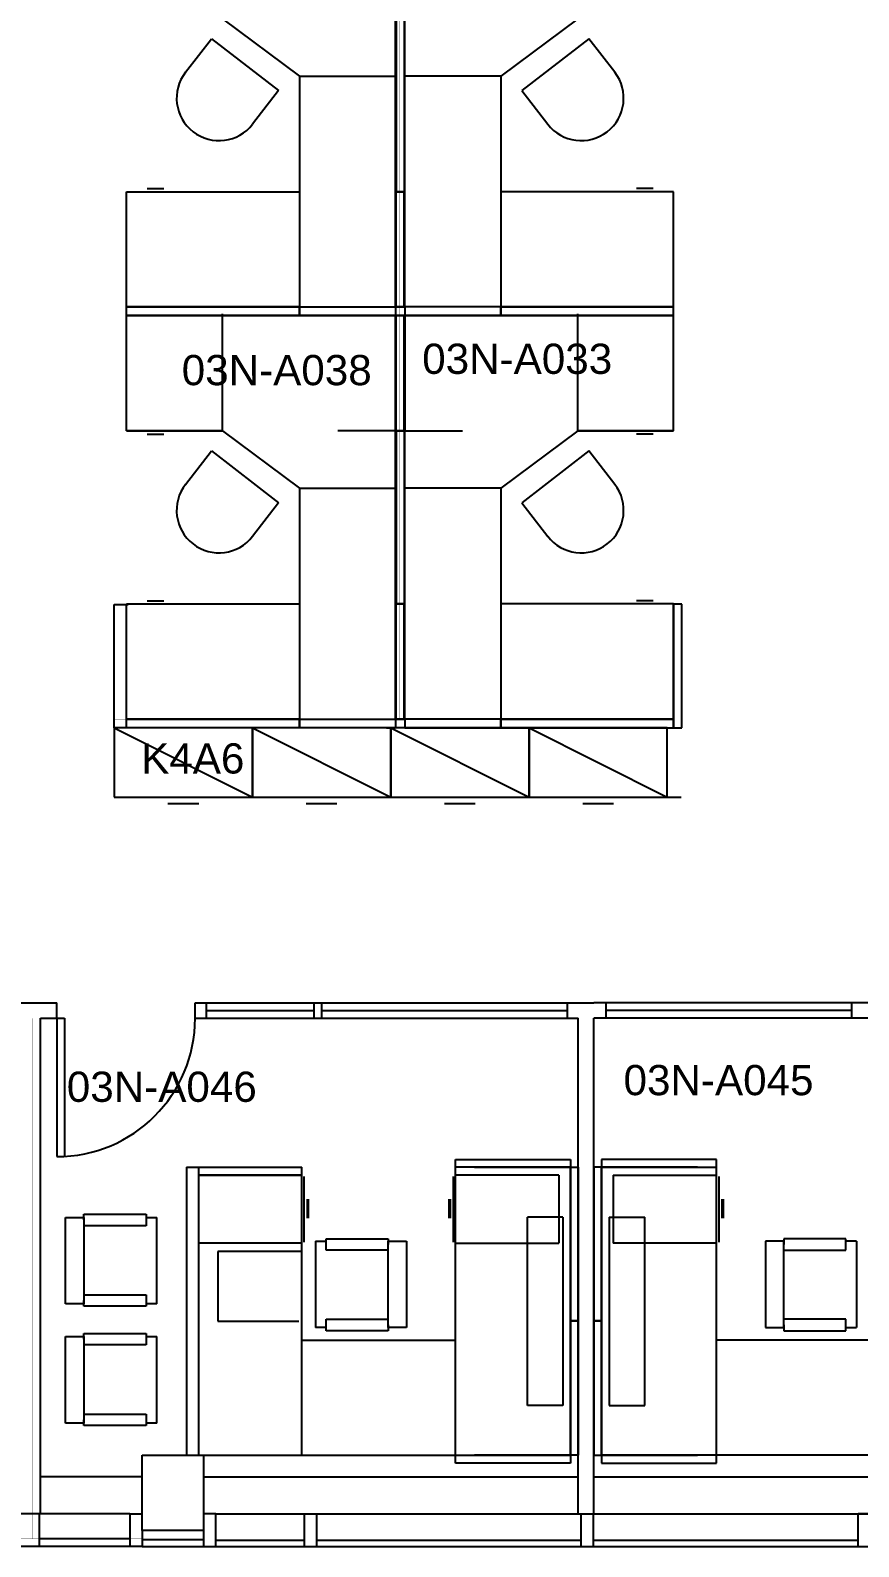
# Model space of a CAD drawing. Extents: x 0 to 6337, y 3987 to 5634.
# Drawn here: x 3725.6 to 3941.2, y 4015.9 to 4410.5 of the extents above; entities that cross this region are included whole.
import ezdxf

# ---------------------------------------------------------------- set-up
doc = ezdxf.new("R2010")
doc.units = 0
doc.header["$MEASUREMENT"] = 0
for name, color, linetype in [('01A_BASE_PLAN', 7, 'CONTINUOUS'), ('01B_PANELS', 7, 'CONTINUOUS'), ('04A_FURNITURE', 7, 'CONTINUOUS'), ('NA-FLOOR', 7, 'CONTINUOUS'), ('REGION', 7, 'CONTINUOUS'), ('REGION_NUM', 7, 'CONTINUOUS')]:
    doc.layers.add(name, color=color, linetype=linetype)
doc.styles.add('ARIAL', font='ARIAL', dxfattribs={"height": 0.2})

msp = doc.modelspace()

# ---------------------------------------------------------------- linework, layer by layer
at = {"layer": '01A_BASE_PLAN', "color": 250, "linetype": 'Continuous'}
for p, q in [((3720.23, 4157.4), (3732.48, 4157.4)), ((3720.23, 4157.4), (3732.48, 4157.4)), ((3732.48, 4153.4), (3732.48, 4157.4)), ((3732.48, 4153.4), (3732.48, 4157.4)), ((3768.48, 4157.4), (3865.36, 4157.4)), ((3768.48, 4153.4), (3768.48, 4157.4)), ((3768.48, 4157.4), (3865.36, 4157.4)), ((3768.48, 4153.4), (3768.48, 4157.4)), ((3771.36, 4157.43), (3771.36, 4153.43)), ((3771.36, 4157.43), (3771.36, 4153.43)), ((3771.36, 4155.43), (3799.36, 4155.43)), ((3771.36, 4155.43), (3799.36, 4155.43)), ((3799.36, 4157.43), (3799.36, 4153.43)), ((3799.36, 4157.43), (3799.36, 4153.43)), ((3801.36, 4157.43), (3801.36, 4153.43)), ((3801.36, 4157.43), (3801.36, 4153.43)), ((3801.36, 4155.43), (3865.36, 4155.43)), ((3801.36, 4155.43), (3865.36, 4155.43)), ((3865.36, 4157.43), (3865.36, 4153.43)), ((3865.36, 4157.43), (3865.36, 4153.43)), ((3865.36, 4157.4), (3872.23, 4157.4)), ((3865.36, 4157.4), (3872.23, 4157.4)), ((3875.36, 4157.4), (3872.23, 4157.4)), ((3875.36, 4157.4), (3872.23, 4157.4)), ((3875.36, 4157.43), (3875.36, 4153.43)), ((3875.36, 4157.43), (3875.36, 4153.43)), ((3972.23, 4157.4), (3875.36, 4157.4)), ((3972.23, 4157.4), (3875.36, 4157.4)), ((3939.36, 4155.43), (3875.36, 4155.43)), ((3939.36, 4155.43), (3875.36, 4155.43)), ((3939.36, 4157.43), (3939.36, 4153.43)), ((3939.36, 4157.43), (3939.36, 4153.43)), ((3728.23, 4024.47), (3728.23, 4153.4)), ((3728.23, 4153.4), (3732.48, 4153.4)), ((3728.23, 4024.47), (3728.23, 4153.4)), ((3728.23, 4153.4), (3732.48, 4153.4)), ((3732.48, 4153.4), (3732.48, 4117.4)), ((3732.48, 4153.4), (3734.48, 4153.4)), ((3734.48, 4153.4), (3734.48, 4117.4)), ((3768.48, 4153.4), (3865.36, 4153.4)), ((3768.48, 4153.4), (3865.36, 4153.4)), ((3865.36, 4153.4), (3868.23, 4153.4)), ((3865.36, 4153.4), (3868.23, 4153.4)), ((3868.23, 4024.47), (3868.23, 4153.4)), ((3868.23, 4024.47), (3868.23, 4153.4)), ((3872.23, 4024.47), (3872.23, 4153.4)), ((3875.36, 4153.4), (3872.23, 4153.4)), ((3872.23, 4024.47), (3872.23, 4153.4)), ((3875.36, 4153.4), (3872.23, 4153.4)), ((3972.23, 4153.4), (3875.36, 4153.4)), ((3972.23, 4153.4), (3875.36, 4153.4)), ((3754.67, 4020.1), (3754.67, 4039.69)), ((3754.67, 4020.1), (3754.67, 4039.69)), ((3754.67, 4020.1), (3754.67, 4039.69)), ((3754.67, 4020.1), (3754.67, 4039.69)), ((3754.67, 4039.69), (3770.63, 4039.69)), ((3762.65, 4039.69), (3770.63, 4039.69)), ((3770.63, 4039.69), (3770.63, 4020.08)), ((3754.67, 4034.08), (3728.23, 4034.08)), ((3770.63, 4034.07), (3868.23, 4034.07)), ((3872.23, 4034.07), (3970.54, 4034.07)), ((3751.5, 4024.47), (3698.6, 4024.47)), ((3727.87, 4024.38), (3727.87, 4016.05)), ((3751.5, 4024.47), (3754.63, 4024.47)), ((3751.5, 4024.47), (3754.63, 4024.47)), ((3751.5, 4024.47), (3754.63, 4024.47)), ((3751.5, 4024.47), (3754.63, 4024.47)), ((3751.52, 4024.38), (3751.52, 4016.05)), ((3751.52, 4024.38), (3751.52, 4016.05)), ((3751.52, 4024.38), (3751.52, 4016.05)), ((3751.52, 4024.38), (3751.52, 4016.05)), ((3773.85, 4024.47), (3770.72, 4024.47)), ((3773.85, 4024.47), (3967.11, 4024.47)), ((3773.85, 4015.98), (3773.85, 4024.47)), ((3941.07, 4016.03), (3941.07, 4024.52)), ((3941.07, 4024.52), (3944.3, 4024.52)), ((3796.96, 4015.92), (3796.96, 4024.38)), ((3800.05, 4024.38), (3800.05, 4015.92)), ((3868.96, 4015.92), (3868.96, 4024.38)), ((3872.06, 4024.38), (3872.06, 4015.92)), ((3751.52, 4017.96), (3727.87, 4017.96)), ((3754.67, 4020.1), (3754.67, 4015.98)), ((3754.67, 4020.1), (3754.67, 4015.98)), ((3754.67, 4020.1), (3754.67, 4015.98)), ((3770.63, 4020.1), (3754.67, 4020.1)), ((3754.67, 4020.1), (3754.67, 4015.98)), ((3754.67, 4017.76), (3770.63, 4017.76)), ((3770.63, 4020.08), (3770.63, 4015.98)), ((3773.85, 4017.58), (3796.75, 4017.58)), ((3800.06, 4017.58), (3868.96, 4017.58)), ((3872.27, 4017.58), (3940.39, 4017.58)), ((3940.39, 4017.58), (3941.08, 4017.58)), ((3751.5, 4015.98), (3698.77, 4015.98)), ((3754.67, 4015.98), (3751.5, 4015.98)), ((3754.67, 4015.98), (3751.5, 4015.98)), ((3754.67, 4015.98), (3751.5, 4015.98)), ((3754.67, 4015.98), (3751.5, 4015.98)), ((3754.67, 4015.98), (3770.72, 4015.98)), ((3770.63, 4015.98), (3773.85, 4015.98)), ((3773.85, 4015.98), (3967.11, 4015.98)), ((3870.41, 4015.92), (3868.96, 4015.92))]:
    msp.add_line(p, q, dxfattribs=at)
msp.add_arc((3732.48, 4153.4), 36, 270, 0, dxfattribs=at)
at = {"layer": '01B_PANELS', "color": 5, "linetype": 'Continuous'}
for p, q in [((3820.65, 4338.48), (3820.65, 4413.48)), ((3820.65, 4368.48), (3820.65, 4413.48)), ((3820.8, 4413.48), (3820.8, 4368.48)), ((3822.9, 4413.48), (3822.9, 4368.48)), ((3823.05, 4338.48), (3823.05, 4413.48)), ((3823.05, 4368.48), (3823.05, 4413.48)), ((3820.65, 4338.48), (3820.65, 4368.48)), ((3820.65, 4368.48), (3822.9, 4368.48)), ((3822.9, 4368.48), (3820.65, 4368.48)), ((3820.8, 4338.48), (3820.8, 4368.48)), ((3823.05, 4368.48), (3820.8, 4368.48)), ((3820.8, 4368.48), (3823.05, 4368.48)), ((3822.9, 4338.48), (3822.9, 4368.48)), ((3823.05, 4338.48), (3823.05, 4368.48)), ((3795.65, 4338.48), (3750.65, 4338.48)), ((3750.65, 4336.23), (3750.65, 4338.48)), ((3750.65, 4338.48), (3795.65, 4338.48)), ((3750.65, 4336.23), (3750.65, 4338.48)), ((3750.65, 4338.48), (3795.65, 4338.48)), ((3750.65, 4336.23), (3820.65, 4336.23)), ((3795.65, 4336.23), (3750.65, 4336.23)), ((3795.65, 4336.23), (3750.65, 4336.23)), ((3795.65, 4338.48), (3820.65, 4338.48)), ((3795.65, 4336.23), (3795.65, 4338.48)), ((3795.65, 4338.48), (3820.65, 4338.48)), ((3795.65, 4338.48), (3795.65, 4336.23)), ((3795.65, 4336.23), (3795.65, 4338.48)), ((3795.65, 4338.48), (3820.65, 4338.48)), ((3795.65, 4338.48), (3795.65, 4336.23)), ((3820.65, 4336.23), (3795.65, 4336.23)), ((3820.65, 4336.23), (3795.65, 4336.23)), ((3820.65, 4338.48), (3822.9, 4338.48)), ((3820.65, 4338.48), (3820.65, 4336.23)), ((3820.65, 4338.48), (3820.65, 4336.23)), ((3820.65, 4306.23), (3820.65, 4336.23)), ((3820.65, 4336.23), (3822.9, 4336.23)), ((3820.65, 4336.23), (3820.65, 4306.23)), ((3823.05, 4338.48), (3820.8, 4338.48)), ((3820.8, 4306.23), (3820.8, 4336.23)), ((3823.05, 4336.23), (3820.8, 4336.23)), ((3822.9, 4306.23), (3822.9, 4336.23)), ((3848.05, 4338.48), (3823.05, 4338.48)), ((3823.05, 4338.48), (3823.05, 4336.23)), ((3848.05, 4338.48), (3823.05, 4338.48)), ((3823.05, 4338.48), (3823.05, 4336.23)), ((3848.05, 4338.48), (3823.05, 4338.48)), ((3823.05, 4306.23), (3823.05, 4336.23)), ((3893.05, 4336.23), (3823.05, 4336.23)), ((3823.05, 4336.23), (3823.05, 4306.23)), ((3823.05, 4336.23), (3848.05, 4336.23)), ((3823.05, 4336.23), (3848.05, 4336.23)), ((3848.05, 4338.48), (3893.05, 4338.48)), ((3848.05, 4336.23), (3848.05, 4338.48)), ((3848.05, 4338.48), (3848.05, 4336.23)), ((3893.05, 4338.48), (3848.05, 4338.48)), ((3848.05, 4336.23), (3848.05, 4338.48)), ((3848.05, 4338.48), (3848.05, 4336.23)), ((3893.05, 4338.48), (3848.05, 4338.48)), ((3848.05, 4336.23), (3893.05, 4336.23)), ((3848.05, 4336.23), (3893.05, 4336.23)), ((3893.05, 4336.23), (3893.05, 4338.48)), ((3893.05, 4336.23), (3893.05, 4338.48)), ((3820.65, 4306.23), (3822.9, 4306.23)), ((3820.65, 4231.23), (3820.65, 4306.23)), ((3820.65, 4261.23), (3820.65, 4306.23)), ((3820.65, 4306.23), (3822.9, 4306.23)), ((3823.05, 4306.23), (3820.8, 4306.23)), ((3823.05, 4306.23), (3820.8, 4306.23)), ((3820.8, 4306.23), (3820.8, 4261.23)), ((3822.9, 4306.23), (3822.9, 4261.23)), ((3823.05, 4231.23), (3823.05, 4306.23)), ((3823.05, 4261.23), (3823.05, 4306.23)), ((3750.65, 4231.23), (3750.65, 4261.23)), ((3820.65, 4231.23), (3820.65, 4261.23)), ((3820.65, 4261.23), (3822.9, 4261.23)), ((3822.9, 4261.23), (3820.65, 4261.23)), ((3820.8, 4231.23), (3820.8, 4261.23)), ((3823.05, 4261.23), (3820.8, 4261.23)), ((3820.8, 4261.23), (3823.05, 4261.23)), ((3822.9, 4231.23), (3822.9, 4261.23)), ((3823.05, 4231.23), (3823.05, 4261.23)), ((3893.05, 4231.23), (3893.05, 4261.23)), ((3895.14, 4261.19), (3893.05, 4261.19)), ((3893.05, 4261.19), (3893.05, 4228.98)), ((3895.14, 4228.98), (3895.14, 4261.19)), ((3747.4, 4228.98), (3747.4, 4261.09)), ((3747.4, 4261.09), (3751.03, 4261.09)), ((3795.65, 4231.23), (3750.65, 4231.23)), ((3750.65, 4228.98), (3750.65, 4231.23)), ((3750.65, 4231.23), (3795.65, 4231.23)), ((3795.65, 4231.23), (3820.65, 4231.23)), ((3795.65, 4228.98), (3795.65, 4231.23)), ((3795.65, 4231.23), (3820.65, 4231.23)), ((3795.65, 4231.23), (3795.65, 4228.98)), ((3820.65, 4231.23), (3822.9, 4231.23)), ((3820.65, 4231.23), (3820.65, 4228.98)), ((3823.05, 4231.23), (3820.8, 4231.23)), ((3848.05, 4231.23), (3823.05, 4231.23)), ((3823.05, 4231.23), (3823.05, 4228.98)), ((3848.05, 4231.23), (3823.05, 4231.23)), ((3848.05, 4231.23), (3893.05, 4231.23)), ((3848.05, 4228.98), (3848.05, 4231.23)), ((3848.05, 4231.23), (3848.05, 4228.98)), ((3893.05, 4231.23), (3848.05, 4231.23)), ((3893.05, 4228.98), (3893.05, 4231.23)), ((3783.4, 4228.98), (3747.4, 4228.98)), ((3795.65, 4228.98), (3750.65, 4228.98)), ((3819.4, 4228.98), (3783.4, 4228.98)), ((3820.65, 4228.98), (3795.65, 4228.98)), ((3818.27, 4228.98), (3820.52, 4228.98)), ((3855.4, 4228.98), (3819.4, 4228.98)), ((3823.05, 4228.98), (3848.05, 4228.98)), ((3848.05, 4228.98), (3893.05, 4228.98)), ((3891.4, 4228.98), (3855.4, 4228.98)), ((3893.05, 4228.98), (3895.14, 4228.98))]:
    msp.add_line(p, q, dxfattribs=at)
at = {"layer": '04A_FURNITURE', "color": 1, "linetype": 'Continuous'}
for p, q in [((3775.57, 4413.48), (3795.65, 4398.58)), ((3868.14, 4413.48), (3848.05, 4398.58)), ((3765.97, 4399.56), (3772.73, 4408.29)), ((3772.73, 4408.29), (3790.19, 4394.79)), ((3870.98, 4408.29), (3853.51, 4394.79)), ((3877.73, 4399.56), (3870.98, 4408.29)), ((3795.65, 4398.58), (3820.47, 4398.58)), ((3795.65, 4398.58), (3795.65, 4338.48)), ((3848.05, 4398.58), (3823.24, 4398.58)), ((3848.05, 4398.58), (3848.05, 4338.48)), ((3790.19, 4394.79), (3783.44, 4386.05)), ((3853.51, 4394.79), (3860.27, 4386.05)), ((3750.65, 4338.48), (3750.65, 4368.48)), ((3750.65, 4368.48), (3795.65, 4368.48)), ((3755.95, 4369.31), (3760.34, 4369.31)), ((3795.65, 4368.48), (3795.65, 4338.48)), ((3893.05, 4368.48), (3848.05, 4368.48)), ((3848.05, 4368.48), (3848.05, 4338.48)), ((3887.75, 4369.31), (3883.36, 4369.31)), ((3893.05, 4338.48), (3893.05, 4368.48)), ((3750.65, 4306.23), (3750.65, 4336.23)), ((3775.57, 4306.23), (3775.57, 4336.68)), ((3868.14, 4306.23), (3868.14, 4336.68)), ((3893.05, 4306.23), (3893.05, 4336.23)), ((3750.65, 4306.23), (3775.65, 4306.23)), ((3775.57, 4306.23), (3750.65, 4306.23)), ((3755.95, 4305.39), (3760.34, 4305.39)), ((3775.57, 4306.23), (3795.65, 4291.33)), ((3820.65, 4306.23), (3805.65, 4306.23)), ((3820.65, 4306.23), (3805.65, 4306.23)), ((3823.05, 4306.23), (3838.05, 4306.23)), ((3823.05, 4306.23), (3838.05, 4306.23)), ((3868.14, 4306.23), (3848.05, 4291.33)), ((3893.05, 4306.23), (3868.05, 4306.23)), ((3868.14, 4306.23), (3893.05, 4306.23)), ((3887.75, 4305.39), (3883.36, 4305.39)), ((3765.97, 4292.31), (3772.73, 4301.04)), ((3772.73, 4301.04), (3790.19, 4287.54)), ((3870.98, 4301.04), (3853.51, 4287.54)), ((3877.73, 4292.31), (3870.98, 4301.04)), ((3795.65, 4291.33), (3820.47, 4291.33)), ((3795.65, 4291.33), (3795.65, 4231.23)), ((3848.05, 4291.33), (3823.24, 4291.33)), ((3848.05, 4291.33), (3848.05, 4231.23)), ((3790.19, 4287.54), (3783.44, 4278.8)), ((3853.51, 4287.54), (3860.27, 4278.8)), ((3750.65, 4261.23), (3795.65, 4261.23)), ((3755.95, 4262.06), (3760.34, 4262.06)), ((3795.65, 4261.23), (3795.65, 4231.23)), ((3893.05, 4261.23), (3848.05, 4261.23)), ((3848.05, 4261.23), (3848.05, 4231.23)), ((3887.75, 4262.06), (3883.36, 4262.06)), ((3747.4, 4228.98), (3783.4, 4210.98)), ((3747.4, 4228.98), (3747.4, 4210.98)), ((3783.4, 4228.98), (3819.4, 4210.98)), ((3783.4, 4228.98), (3783.4, 4210.98)), ((3783.4, 4210.98), (3783.4, 4228.98)), ((3819.4, 4228.98), (3855.4, 4210.98)), ((3819.4, 4228.98), (3819.4, 4210.98)), ((3819.4, 4210.98), (3819.4, 4228.98)), ((3855.4, 4228.98), (3891.4, 4210.98)), ((3855.4, 4228.98), (3855.4, 4210.98)), ((3855.4, 4210.98), (3855.4, 4228.98)), ((3891.4, 4210.98), (3891.4, 4228.98)), ((3747.4, 4210.98), (3783.4, 4210.98)), ((3783.4, 4210.98), (3819.4, 4210.98)), ((3819.4, 4210.98), (3855.4, 4210.98)), ((3855.4, 4210.98), (3891.4, 4210.98)), ((3891.4, 4210.98), (3895.02, 4210.98)), ((3761.4, 4209.27), (3769.4, 4209.27)), ((3797.4, 4209.27), (3805.4, 4209.27)), ((3833.4, 4209.27), (3841.4, 4209.27)), ((3869.4, 4209.27), (3877.4, 4209.27)), ((3836.23, 4114.69), (3836.23, 4116.69)), ((3836.23, 4116.69), (3866.23, 4116.69)), ((3866.23, 4116.69), (3866.23, 4114.69)), ((3874.23, 4116.69), (3874.23, 4114.69)), ((3904.23, 4116.69), (3874.23, 4116.69)), ((3904.23, 4114.69), (3904.23, 4116.69)), ((3766.25, 4114.69), (3766.25, 4039.69)), ((3766.25, 4114.69), (3796.23, 4114.69)), ((3769.33, 4114.69), (3769.33, 4039.84)), ((3769.33, 4112.56), (3796.23, 4112.56)), ((3796.23, 4112.56), (3769.57, 4112.56)), ((3796.23, 4039.69), (3796.23, 4114.69)), ((3796.8, 4112.25), (3796.8, 4095.13)), ((3835.67, 4112.25), (3835.67, 4095.13)), ((3866.23, 4114.69), (3836.23, 4114.69)), ((3836.23, 4039.69), (3836.23, 4114.69)), ((3863.14, 4112.56), (3836.23, 4112.56)), ((3841.23, 4114.69), (3866.23, 4114.69)), ((3863.14, 4112.56), (3863.14, 4094.93)), ((3866.23, 4114.69), (3866.23, 4039.69)), ((3866.23, 4109.69), (3866.23, 4114.69)), ((3866.23, 4114.69), (3868.23, 4114.69)), ((3868.23, 4114.69), (3868.23, 4109.69)), ((3872.23, 4114.69), (3872.23, 4109.69)), ((3874.23, 4114.69), (3872.23, 4114.69)), ((3874.23, 4114.69), (3874.23, 4039.69)), ((3899.23, 4114.69), (3874.23, 4114.69)), ((3874.23, 4114.69), (3904.23, 4114.69)), ((3874.23, 4109.69), (3874.23, 4114.69)), ((3877.33, 4112.56), (3904.23, 4112.56)), ((3877.33, 4112.56), (3877.33, 4094.93)), ((3904.23, 4039.69), (3904.23, 4114.69)), ((3904.8, 4112.25), (3904.8, 4095.13)), ((3866.23, 4074.69), (3866.23, 4109.69)), ((3868.23, 4109.69), (3868.23, 4074.69)), ((3872.23, 4109.69), (3872.23, 4074.69)), ((3874.23, 4074.69), (3874.23, 4109.69)), ((3797.62, 4106.32), (3797.62, 4101.42)), ((3797.93, 4106.32), (3797.93, 4101.42)), ((3834.54, 4106.32), (3834.54, 4101.42)), ((3834.85, 4106.32), (3834.85, 4101.42)), ((3905.62, 4106.32), (3905.62, 4101.42)), ((3905.93, 4106.32), (3905.93, 4101.42)), ((3734.77, 4101.61), (3739.54, 4101.61)), ((3734.77, 4079.09), (3734.77, 4101.61)), ((3739.54, 4102.4), (3755.69, 4102.4)), ((3739.54, 4100.92), (3739.54, 4102.4)), ((3739.54, 4101.61), (3739.54, 4079.09)), ((3755.69, 4099.43), (3739.54, 4099.43)), ((3755.69, 4102.4), (3755.69, 4099.43)), ((3755.69, 4101.61), (3758.48, 4101.61)), ((3758.48, 4079.09), (3758.48, 4101.61)), ((3854.96, 4052.69), (3854.96, 4101.69)), ((3864.21, 4101.69), (3854.96, 4101.69)), ((3864.21, 4101.69), (3864.21, 4052.69)), ((3876.26, 4101.69), (3876.26, 4052.69)), ((3876.26, 4101.69), (3885.51, 4101.69)), ((3885.51, 4052.69), (3885.51, 4101.69)), ((3799.8, 4095.43), (3799.8, 4072.91)), ((3799.8, 4095.43), (3802.59, 4095.43)), ((3802.59, 4093.11), (3802.59, 4096.03)), ((3802.59, 4096.03), (3818.74, 4096.03)), ((3818.74, 4096.03), (3818.74, 4094.55)), ((3818.74, 4095.43), (3823.51, 4095.43)), ((3818.74, 4072.91), (3818.74, 4095.43)), ((3823.51, 4095.43), (3823.51, 4072.91)), ((3921.73, 4095.43), (3916.95, 4095.43)), ((3916.95, 4095.43), (3916.95, 4072.91)), ((3921.73, 4096.03), (3921.73, 4094.55)), ((3937.88, 4096.03), (3921.73, 4096.03)), ((3921.73, 4072.91), (3921.73, 4095.43)), ((3937.88, 4093.11), (3937.88, 4096.03)), ((3940.67, 4095.43), (3937.88, 4095.43)), ((3940.67, 4095.43), (3940.67, 4072.91)), ((3796.23, 4094.93), (3769.57, 4094.93)), ((3795.99, 4092.72), (3774.36, 4092.72)), ((3774.36, 4092.72), (3774.36, 4074.58)), ((3818.74, 4093.11), (3802.59, 4093.11)), ((3836.23, 4094.93), (3863.14, 4094.93)), ((3904.23, 4094.93), (3877.33, 4094.93)), ((3921.73, 4093.11), (3937.88, 4093.11)), ((3739.54, 4081.41), (3755.69, 4081.41)), ((3739.54, 4078.49), (3739.54, 4079.97)), ((3755.69, 4081.41), (3755.69, 4078.49)), ((3739.54, 4079.09), (3734.77, 4079.09)), ((3755.69, 4078.49), (3739.54, 4078.49)), ((3758.48, 4079.09), (3755.69, 4079.09)), ((3774.36, 4074.58), (3795.49, 4074.58)), ((3802.59, 4072.91), (3799.8, 4072.91)), ((3802.59, 4075.09), (3818.74, 4075.09)), ((3802.59, 4072.12), (3802.59, 4075.09)), ((3818.74, 4072.12), (3802.59, 4072.12)), ((3818.74, 4073.6), (3818.74, 4072.12)), ((3823.51, 4072.91), (3818.74, 4072.91)), ((3866.23, 4039.69), (3866.23, 4074.69)), ((3866.23, 4074.69), (3868.23, 4074.69)), ((3868.23, 4074.69), (3866.23, 4074.69)), ((3868.23, 4074.69), (3868.23, 4039.69)), ((3872.23, 4074.69), (3872.23, 4039.69)), ((3874.23, 4074.69), (3872.23, 4074.69)), ((3872.23, 4074.69), (3874.23, 4074.69)), ((3874.23, 4039.69), (3874.23, 4074.69)), ((3916.95, 4072.91), (3921.73, 4072.91)), ((3937.88, 4075.09), (3921.73, 4075.09)), ((3921.73, 4073.6), (3921.73, 4072.12)), ((3921.73, 4072.12), (3937.88, 4072.12)), ((3937.88, 4072.12), (3937.88, 4075.09)), ((3937.88, 4072.91), (3940.67, 4072.91)), ((3734.77, 4070.6), (3739.54, 4070.6)), ((3734.77, 4048.08), (3734.77, 4070.6)), ((3739.54, 4071.39), (3755.69, 4071.39)), ((3739.54, 4069.91), (3739.54, 4071.39)), ((3739.54, 4070.6), (3739.54, 4048.08)), ((3755.69, 4068.42), (3739.54, 4068.42)), ((3755.69, 4071.39), (3755.69, 4068.42)), ((3755.69, 4070.6), (3758.48, 4070.6)), ((3758.48, 4048.08), (3758.48, 4070.6)), ((3796.23, 4069.69), (3836.23, 4069.69)), ((3944.23, 4069.69), (3904.23, 4069.69)), ((3864.21, 4052.69), (3854.96, 4052.69)), ((3876.26, 4052.69), (3885.51, 4052.69)), ((3739.54, 4048.08), (3734.77, 4048.08)), ((3739.54, 4050.4), (3755.69, 4050.4)), ((3739.54, 4047.48), (3739.54, 4048.96)), ((3755.69, 4050.4), (3755.69, 4047.48)), ((3758.48, 4048.08), (3755.69, 4048.08)), ((3755.69, 4047.48), (3739.54, 4047.48)), ((3766.25, 4039.69), (3796.23, 4039.69)), ((3796.23, 4039.69), (3836.23, 4039.69)), ((3836.23, 4037.69), (3836.23, 4039.69)), ((3836.23, 4039.69), (3862.23, 4039.69)), ((3866.23, 4037.69), (3836.23, 4037.69)), ((3866.23, 4039.69), (3841.23, 4039.69)), ((3862.23, 4039.69), (3866.23, 4039.69)), ((3866.23, 4039.69), (3866.23, 4037.69)), ((3868.23, 4039.69), (3866.23, 4039.69)), ((3872.23, 4039.69), (3874.23, 4039.69)), ((3874.23, 4039.69), (3874.23, 4037.69)), ((3878.23, 4039.69), (3874.23, 4039.69)), ((3874.23, 4039.69), (3899.23, 4039.69)), ((3874.23, 4037.69), (3904.23, 4037.69)), ((3904.23, 4039.69), (3878.23, 4039.69)), ((3904.23, 4037.69), (3904.23, 4039.69)), ((3944.23, 4039.69), (3904.23, 4039.69))]:
    msp.add_line(p, q, dxfattribs=at)
for centre, start, end in [((3774.7, 4392.81), 142.2815, 322.2815), ((3869, 4392.81), 217.7185, 37.7185), ((3774.7, 4285.56), 142.2815, 322.2815), ((3869, 4285.56), 217.7185, 37.7185)]:
    msp.add_arc(centre, 11.04, start, end, dxfattribs=at)
at = {"layer": 'NA-FLOOR', "color": 1, "linetype": 'Continuous', "const_width": 0.0139}
msp.add_lwpolyline([(3687.3, 4017.96), (3768.3, 4017.96), (3768.3, 4017.58), (3983.15, 4017.58), (4197.65, 4017.58), (4414.03, 4017.58), (4618.07, 4017.58), (4618.07, 4669.23), (4634.07, 4669.23)], dxfattribs=at)
at = {"layer": 'REGION', "color": 3, "linetype": 'Continuous', "const_width": 0.0139}
for points in [[(3821.77, 4444.6), (3750.65, 4444.6), (3750.65, 4337.35), (3821.77, 4337.35)], [(3893.05, 4444.6), (3821.77, 4444.6), (3821.77, 4337.35), (3893.05, 4337.35)], [(3821.77, 4337.35), (3750.65, 4337.35), (3750.65, 4231.23), (3821.77, 4231.23)], [(3893.05, 4337.35), (3821.77, 4337.35), (3821.77, 4231.23), (3893.05, 4231.23)], [(3726.23, 4153.4), (3582.23, 4153.4), (3582.23, 4017.58), (3662.18, 4017.58), (3687.3, 4017.58), (3687.3, 4017.96), (3726.23, 4017.96)], [(3870.23, 4153.4), (3726.23, 4153.4), (3726.23, 4017.96), (3768.3, 4017.96), (3768.3, 4017.58), (3870.23, 4017.58)], [(4014.23, 4153.4), (3870.23, 4153.4), (3870.23, 4017.58), (3983.15, 4017.58), (4014.23, 4017.58)]]:
    msp.add_lwpolyline(points, close=True, dxfattribs=at)
at = {"layer": 'REGION', "color": 4, "linetype": 'Continuous', "const_width": 0.0139}
msp.add_lwpolyline([(3891.4, 4231.23), (3821.77, 4231.23), (3750.65, 4231.23), (3747.4, 4231.23), (3747.4, 4210.98), (3891.4, 4210.98)], close=True, dxfattribs=at)

# ---------------------------------------------------------------- texts
at = {"layer": 'REGION_NUM', "color": 7, "linetype": 'Continuous', "style": 'ARIAL'}
for s, p in [('03N-A033', (3827.59, 4321.07)), ('03N-A038', (3764.99, 4318.13)), ('K4A6', (3754.43, 4217.09)), ('03N-A046', (3735.07, 4131.66)), ('03N-A045', (3880, 4133.39))]:
    msp.add_text(s, height=7.864, dxfattribs=at).set_placement(p)

doc.saveas('drawing.dxf')
